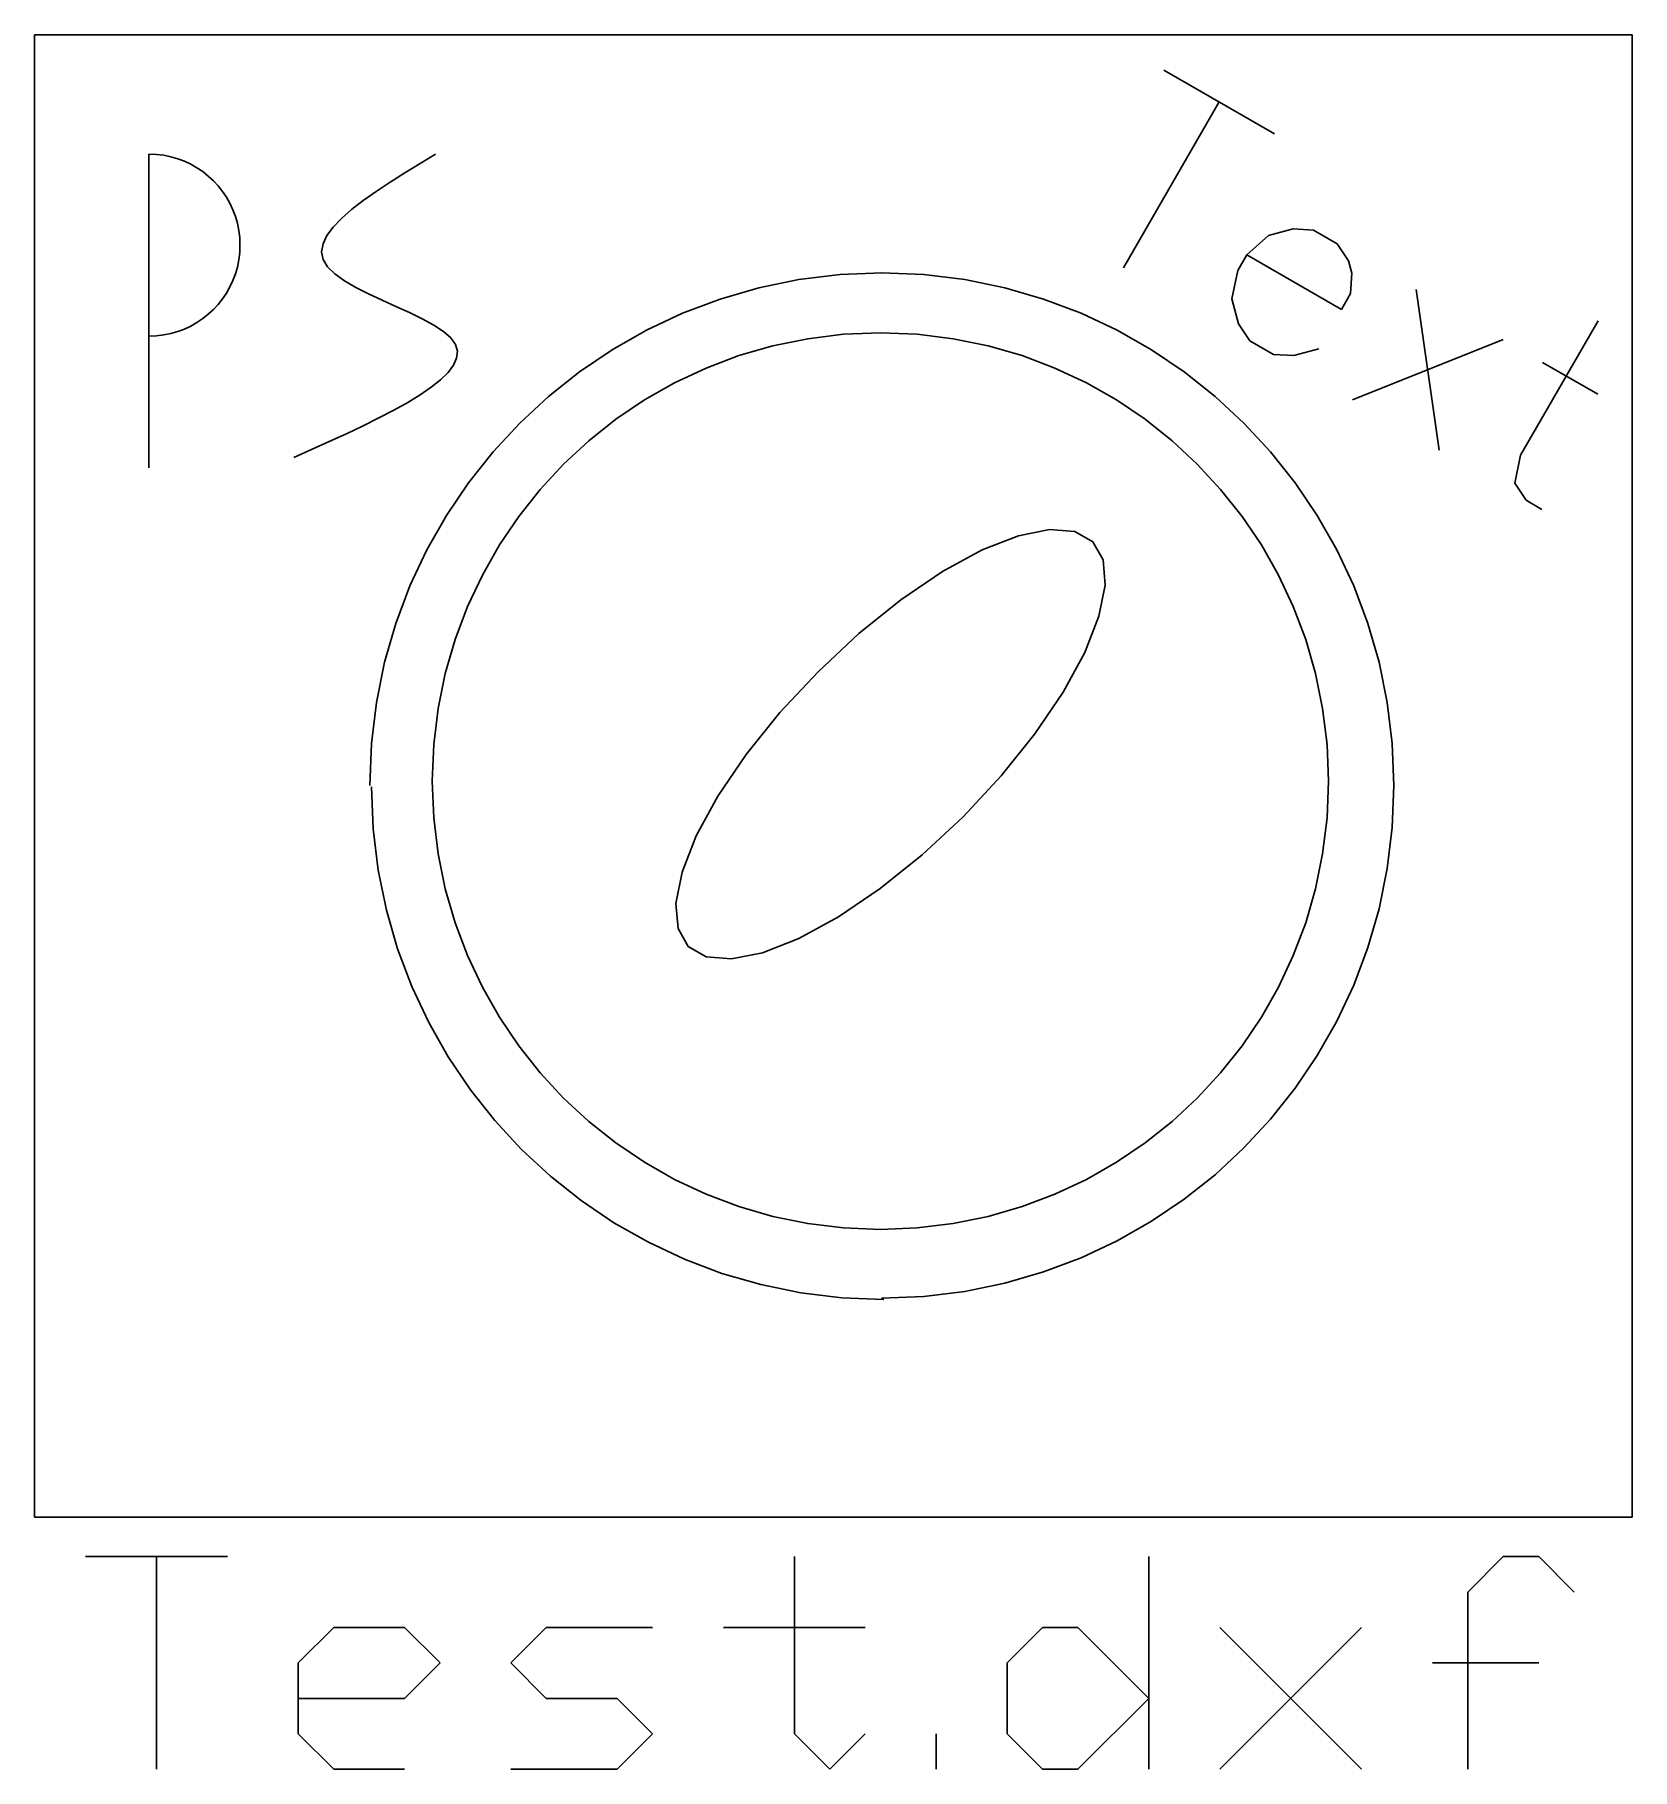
# Model space of a CAD drawing. Extents: x 151 to 689, y 6 to 589.
import ezdxf

# ---------------------------------------------------------------- set-up
doc = ezdxf.new("R2010")
doc.units = 0

msp = doc.modelspace()

# ---------------------------------------------------------------- linework, layer by layer
at = {"color": 1}
msp.add_line((151.37, 589.17), (151.37, 90.59), dxfattribs=at)
at = {"color": 3}
msp.add_line((688.87, 589.17), (151.37, 589.17), dxfattribs=at)
at = {"color": 5}
msp.add_line((688.87, 90.59), (688.87, 589.17), dxfattribs=at)
at = {"color": 2}
for p, q in [((531.31, 577.28), (568.48, 555.82)), ((549.89, 566.55), (517.7, 510.79)), ((189.83, 443.55), (189.83, 549.01)), ((581.65, 523.43), (589.61, 518.83)), ((556.11, 509.86), (559.17, 515.17)), ((591.04, 496.77), (559.17, 515.17)), ((594.1, 502.08), (591.04, 496.77)), ((616.17, 503.5), (623.91, 449.46)), ((568.15, 481.66), (560.19, 486.26)), ((645.38, 486.64), (594.7, 466.33)), ((658.65, 478.97), (677.24, 468.24)), ((653.12, 432.6), (658.43, 429.54))]:
    msp.add_line(p, q, dxfattribs=at)
at = {"color": 4}
msp.add_line((151.37, 90.59), (688.87, 90.59), dxfattribs=at)
at = {"color": 0}
for p, q in [((168.5, 77.38), (216.19, 77.38)), ((192.35, 5.83), (192.35, 77.38)), ((406.97, 77.38), (406.97, 17.76)), ((526.21, 77.38), (526.21, 5.83)), ((633.53, 65.45), (645.45, 77.38)), ((645.45, 77.38), (657.37, 77.38)), ((657.37, 77.38), (669.3, 65.45)), ((633.53, 5.83), (633.53, 65.45)), ((251.97, 53.53), (240.04, 41.6)), ((275.81, 53.53), (251.97, 53.53)), ((287.74, 41.6), (275.81, 53.53)), ((311.58, 41.6), (323.51, 53.53)), ((323.51, 53.53), (359.28, 53.53)), ((383.13, 53.53), (430.82, 53.53)), ((490.44, 53.53), (478.52, 41.6)), ((502.36, 53.53), (490.44, 53.53)), ((526.21, 29.68), (502.36, 53.53)), ((550.06, 5.83), (597.75, 53.53)), ((550.06, 53.53), (597.75, 5.83)), ((240.04, 41.6), (240.04, 17.76)), ((275.81, 29.68), (287.74, 41.6)), ((323.51, 29.68), (311.58, 41.6)), ((478.52, 41.6), (478.52, 17.76)), ((621.6, 41.6), (657.37, 41.6)), ((240.04, 29.68), (275.81, 29.68)), ((347.36, 29.68), (323.51, 29.68)), ((359.28, 17.76), (347.36, 29.68)), ((502.36, 5.83), (526.21, 29.68)), ((240.04, 17.76), (251.97, 5.83)), ((347.36, 5.83), (359.28, 17.76)), ((406.97, 17.76), (418.9, 5.83)), ((418.9, 5.83), (430.82, 17.76)), ((454.67, 5.83), (454.67, 17.76)), ((478.52, 17.76), (490.44, 5.83)), ((251.97, 5.83), (275.81, 5.83)), ((311.58, 5.83), (347.36, 5.83)), ((490.44, 5.83), (502.36, 5.83))]:
    msp.add_line(p, q, dxfattribs=at)
at = {"color": 2}
for points in [[(238.59, 446.95), (244.56, 449.63), (250.47, 452.31), (256.25, 454.97), (261.85, 457.63), (267.19, 460.27), (272.22, 462.89), (276.87, 465.49), (281.08, 468.06), (284.78, 470.61), (287.92, 473.11), (290.44, 475.58), (292.26, 478.01), (293.33, 480.39), (293.58, 482.73), (292.95, 485.01), (291.38, 487.23), (288.88, 489.4), (285.61, 491.53), (281.74, 493.63), (277.45, 495.71), (272.9, 497.8), (268.27, 499.9), (263.73, 502.03), (259.45, 504.2), (255.6, 506.42), (252.37, 508.72), (249.91, 511.1), (248.4, 513.58), (247.92, 516.17), (248.38, 518.85), (249.71, 521.62), (251.81, 524.46), (254.6, 527.38), (258, 530.36), (261.91, 533.39), (266.25, 536.46), (270.94, 539.57), (275.89, 542.7), (281.01, 545.85), (286.22, 549.01)], [(559.17, 515.17), (566.43, 521.6), (574.8, 523.84), (581.65, 523.43)], [(589.61, 518.83), (593.39, 513.11), (594.51, 508.92), (594.1, 502.08)], [(560.19, 486.26), (556.41, 491.98), (554.16, 500.36), (556.11, 509.86)], [(677.35, 492.96), (651.29, 447.82), (649.34, 438.32), (653.12, 432.6)], [(583.37, 483.49), (574.99, 481.25), (568.15, 481.66)]]:
    msp.add_lwpolyline(points, dxfattribs=at)
at = {"color": 4}
msp.add_lwpolyline([(371.27, 282.53), (377.34, 279.08), (385.78, 278.37), (396.29, 280.44), (408.44, 285.21), (421.79, 292.49), (435.8, 302), (449.96, 313.37), (463.7, 326.18), (476.5, 339.92), (487.88, 354.07), (497.39, 368.09), (504.67, 381.43), (509.43, 393.59), (511.5, 404.09), (510.8, 412.54), (507.35, 418.6), (501.28, 422.06), (492.84, 422.76), (482.33, 420.69), (470.18, 415.92), (456.83, 408.64), (442.82, 399.13), (428.67, 387.76), (414.92, 374.95), (402.12, 361.21), (390.74, 347.06), (381.23, 333.04), (373.95, 319.7), (369.19, 307.54), (367.12, 297.04), (367.82, 288.59)], close=True, dxfattribs=at)
at = {"color": 2}
for points in [[(189.83, 549.01, 0), (192.34, 548.91, 0), (194.8, 548.61, 0), (197.19, 548.12, 0), (199.51, 547.45, 0), (201.75, 546.61, 0), (203.9, 545.6, 0), (205.96, 544.43, 0), (207.92, 543.11, 0), (209.76, 541.64, 0), (211.48, 540.05, 0), (213.08, 538.32, 0), (214.54, 536.48, 0), (215.86, 534.52, 0), (217.03, 532.47, 0), (218.04, 530.31, 0), (218.89, 528.07, 0), (219.56, 525.75, 0), (220.05, 523.36, 0), (220.35, 520.91, 0), (220.45, 518.4, 0)], [(220.45, 518.4, 0), (220.35, 515.88, 0), (220.05, 513.43, 0), (219.56, 511.04, 0), (218.89, 508.72, 0), (218.04, 506.48, 0), (217.03, 504.33, 0), (215.86, 502.27, 0), (214.54, 500.31, 0), (213.08, 498.47, 0), (211.48, 496.75, 0), (209.76, 495.15, 0), (207.92, 493.69, 0), (205.96, 492.37, 0), (203.9, 491.2, 0), (201.75, 490.18, 0), (199.51, 489.34, 0), (197.19, 488.67, 0), (194.8, 488.18, 0), (192.34, 487.88, 0), (189.83, 487.78, 0)], [(435.91, 488.91, 0), (423.54, 488.41, 0), (411.45, 486.94, 0), (399.68, 484.53, 0), (388.26, 481.23, 0), (377.23, 477.06, 0), (366.63, 472.08, 0), (356.5, 466.33, 0), (346.87, 459.82, 0), (337.8, 452.62, 0), (329.31, 444.76, 0), (321.44, 436.27, 0), (314.24, 427.19, 0), (307.74, 417.57, 0), (301.98, 407.44, 0), (297, 396.84, 0), (292.84, 385.81, 0), (289.53, 374.38, 0), (287.13, 362.61, 0), (285.65, 350.52, 0), (285.15, 338.16, 0)], [(586.66, 338.16, 0), (586.16, 350.52, 0), (584.69, 362.61, 0), (582.28, 374.38, 0), (578.98, 385.81, 0), (574.82, 396.84, 0), (569.84, 407.44, 0), (564.08, 417.57, 0), (557.58, 427.19, 0), (550.37, 436.27, 0), (542.51, 444.76, 0), (534.02, 452.62, 0), (524.94, 459.82, 0), (515.32, 466.33, 0), (505.19, 472.08, 0), (494.59, 477.06, 0), (483.56, 481.23, 0), (472.14, 484.53, 0), (460.36, 486.94, 0), (448.27, 488.41, 0), (435.91, 488.91, 0)], [(285.15, 338.16, 0), (285.65, 325.79, 0), (287.13, 313.7, 0), (289.53, 301.93, 0), (292.84, 290.5, 0), (297, 279.47, 0), (301.98, 268.87, 0), (307.74, 258.74, 0), (314.24, 249.12, 0), (321.44, 240.04, 0), (329.31, 231.55, 0), (337.8, 223.69, 0), (346.87, 216.49, 0), (356.5, 209.99, 0), (366.63, 204.23, 0), (377.23, 199.25, 0), (388.26, 195.08, 0), (399.68, 191.78, 0), (411.45, 189.37, 0), (423.54, 187.9, 0), (435.91, 187.4, 0)], [(435.91, 187.4, 0), (448.27, 187.9, 0), (460.36, 189.37, 0), (472.14, 191.78, 0), (483.56, 195.08, 0), (494.59, 199.25, 0), (505.19, 204.23, 0), (515.32, 209.99, 0), (524.94, 216.49, 0), (534.02, 223.69, 0), (542.51, 231.55, 0), (550.37, 240.04, 0), (557.58, 249.12, 0), (564.08, 258.74, 0), (569.84, 268.87, 0), (574.82, 279.47, 0), (578.98, 290.5, 0), (582.28, 301.93, 0), (584.69, 313.7, 0), (586.16, 325.79, 0), (586.66, 338.16, 0)]]:
    msp.add_polyline3d(points, dxfattribs=at)
at = {"color": 0}
for points in [[(436.46, 509.05, 0), (422.32, 508.47, 0), (408.5, 506.79, 0), (395.03, 504.04, 0), (381.97, 500.26, 0), (369.36, 495.5, 0), (357.24, 489.81, 0), (345.66, 483.22, 0), (334.66, 475.79, 0), (324.28, 467.55, 0), (314.57, 458.56, 0), (305.58, 448.85, 0), (297.34, 438.47, 0), (289.91, 427.47, 0), (283.33, 415.89, 0), (277.63, 403.77, 0), (272.87, 391.16, 0), (269.1, 378.1, 0), (266.34, 364.63, 0), (264.66, 350.81, 0), (264.09, 336.68, 0)], [(608.69, 336.68, 0), (608.12, 350.81, 0), (606.44, 364.63, 0), (603.68, 378.1, 0), (599.9, 391.16, 0), (595.15, 403.77, 0), (589.45, 415.89, 0), (582.87, 427.47, 0), (575.43, 438.47, 0), (567.2, 448.85, 0), (558.21, 458.56, 0), (548.5, 467.55, 0), (538.12, 475.79, 0), (527.12, 483.22, 0), (515.54, 489.81, 0), (503.42, 495.5, 0), (490.8, 500.26, 0), (477.74, 504.04, 0), (464.28, 506.79, 0), (450.46, 508.47, 0), (436.32, 509.05, 0)], [(264.7, 336.18, 0), (265.27, 322.05, 0), (266.95, 308.22, 0), (269.71, 294.76, 0), (273.48, 281.7, 0), (278.24, 269.09, 0), (283.94, 256.97, 0), (290.52, 245.39, 0), (297.95, 234.38, 0), (306.19, 224.01, 0), (315.18, 214.3, 0), (324.89, 205.31, 0), (335.27, 197.07, 0), (346.27, 189.64, 0), (357.85, 183.05, 0), (369.97, 177.36, 0), (382.58, 172.6, 0), (395.64, 168.82, 0), (409.11, 166.07, 0), (422.93, 164.38, 0), (437.07, 163.81, 0)], [(608.69, 336.68, 0), (608.12, 322.54, 0), (606.44, 308.72, 0), (603.68, 295.25, 0), (599.9, 282.19, 0), (595.15, 269.58, 0), (589.45, 257.46, 0), (582.87, 245.88, 0), (575.43, 234.88, 0), (567.2, 224.5, 0), (558.21, 214.79, 0), (548.5, 205.8, 0), (538.12, 197.56, 0), (527.12, 190.13, 0), (515.54, 183.54, 0), (503.42, 177.85, 0), (490.8, 173.09, 0), (477.74, 169.31, 0), (464.28, 166.56, 0), (450.46, 164.88, 0), (436.32, 164.3, 0)]]:
    msp.add_polyline3d(points, dxfattribs=at)

doc.saveas('drawing.dxf')
